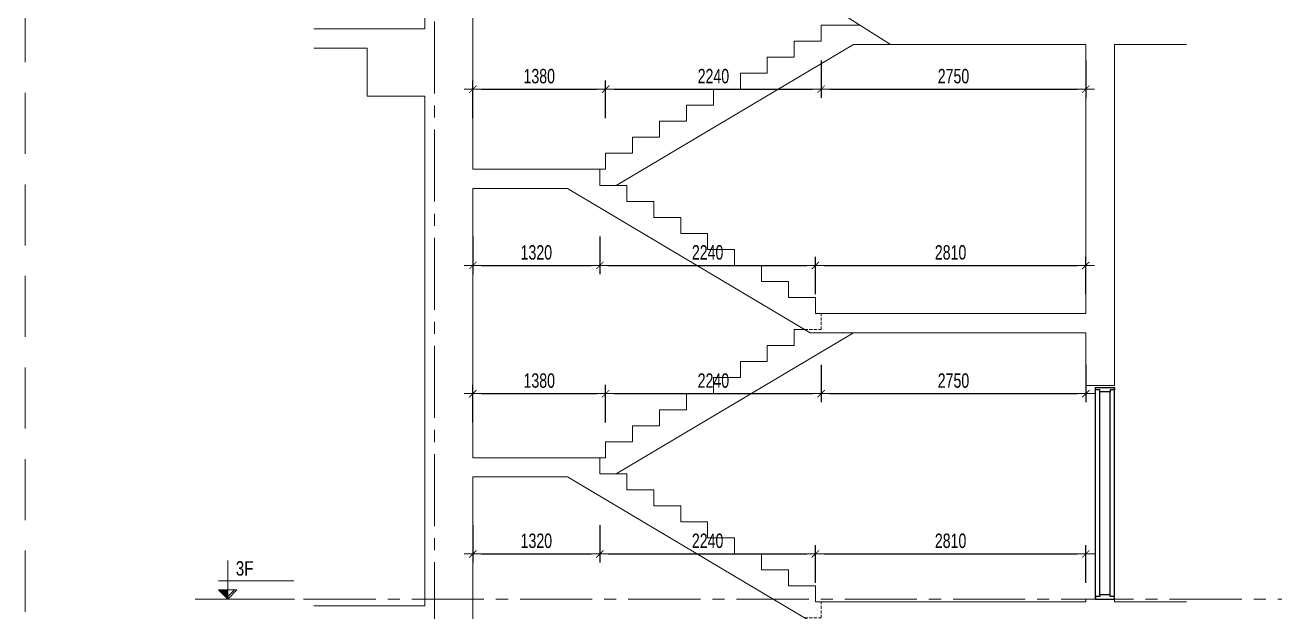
# Model space of a CAD drawing. Header units: millimetres. Extents: x -179076 to 254975, y -18667 to 296191.
# Drawn here: x 188200 to 201261, y 280314 to 286418 of the extents above; entities that cross this region are included whole.
import ezdxf

# ---------------------------------------------------------------- set-up
doc = ezdxf.new("R2010")
doc.units = ezdxf.units.MM
doc.linetypes.add('CENTER2', pattern=[1.125, 0.75, -0.125, 0.125, -0.125])
doc.linetypes.add('HIDDEN2', pattern=[4.762499999999999, 3.175, -1.5875])
doc.layers.get('Defpoints').update_dxf_attribs({"color": 151, "lineweight": 9})
doc.layers.add('A-DOOR', color=4, linetype='Continuous')
doc.layers.add('DOOR', color=4, linetype='Continuous')
for name, color, linetype, lineweight in [('NDC_S_ANNO', 7, 'Continuous', 20), ('NDC_S_AXIS', 5, 'CENTER2', 13), ('NDC_S_CONTINUOUS', 3, 'Continuous', 20), ('NDC_S_DIM', 1, 'Continuous', 15), ('NDC_S_HIDDEN', 8, 'HIDDEN2', 13), ('NDC_S_SLAB', 2, 'Continuous', 20), ('NDC_S_TEXT SYMBOL', 7, 'Continuous', 20), ('NDC_S_VN TEXT', 7, 'Continuous', 20)]:
    doc.layers.add(name, color=color, linetype=linetype, lineweight=lineweight)
doc.styles.add('NDC_ANNO', font='', dxfattribs={"width": 0.8})
doc.styles.add('NDC_DIM', font='', dxfattribs={"width": 0.75})
doc.styles.get('NDC_ANNO').set_extended_font_data('Dotum')
doc.styles.get('NDC_DIM').set_extended_font_data('Dotum')
doc.dimstyles.new('NDC_dim_60', dxfattribs={"dimscale": 60, "dimtxt": 2.5, "dimasz": 1.5, "dimexe": 1.5, "dimexo": 2.5, "dimgap": 1, "dimtad": 1, "dimdec": 0, "dimzin": 0, "dimdsep": 46, "dimtxsty": 'NDC_DIM', "dimblk": 'DIMMARK', "dimcen": 0.09, "dimdle": 1.2, "dimclrd": 1, "dimclre": 1, "dimclrt": 3, "dimadec": 0, "dimazin": 0, "dimtfac": 1, "dimtdec": 0, "dimtix": 1, "dimtofl": 0, "dimtmove": 0, "dimatfit": 3, "dimfxl": 5, "dimfxlon": 1, "dimtolj": 1, "dimtzin": 0, "dimarcsym": 0})

# ---------------------------------------------------------------- blocks, each defined once
blk = doc.blocks.new('X-SECTION-2$0$X-SEC-DOO2')
at = {"layer": 'A-DOOR'}
for p, q in [((41975.58351206721, 101971.8529757934), (41975.58351206745, 104171.8529757934)), ((42020.58351206721, 102016.8529757934), (42020.58351206745, 104126.8529757934)), ((42130.58351206721, 102016.8529757934), (42130.58351206745, 104126.8529757934)), ((42175.58351206721, 101971.8529757934), (42175.58351206745, 104171.8529757934))]:
    blk.add_line(p, q, dxfattribs=at)
for points in [[(41975.58351206745, 104171.8529757934), (41975.58351206745, 104146.8529757934), (42020.58351206745, 104146.8529757934), (42020.58351206745, 104126.8529757934), (42130.58351206745, 104126.8529757934), (42130.58351206745, 104146.8529757934), (42175.58351206745, 104146.8529757934), (42175.58351206745, 104171.8529757934)], [(41975.58351206721, 101971.8529757934), (41975.58351206721, 101996.8529757934), (42020.58351206721, 101996.8529757934), (42020.58351206721, 102016.8529757934), (42130.58351206721, 102016.8529757934), (42130.58351206721, 101996.8529757934), (42175.58351206721, 101996.8529757934), (42175.58351206721, 101971.8529757934)]]:
    blk.add_lwpolyline(points, close=True, dxfattribs=at)
at = {"layer": 'Defpoints'}
blk.add_line((41975.58351206745, 104191.8529757934), (42175.58351206745, 104191.8529757934), dxfattribs=at)
blk = doc.blocks.new('kata_block_CT')
at = {"layer": 'NDC_S_ANNO'}
blk.add_hatch(color=3, dxfattribs=at).paths.add_polyline_path([(0, 1.596954857557648), (-1.612010908633238, 1.596954857557648), (0, 0)])
at = {"layer": 'NDC_S_ANNO', "ltscale": 50}
h = blk.add_hatch(dxfattribs=at)
h.set_pattern_fill('ANSI31', color=256, scale=1.406250541793835, style=0)
h.set_pattern_definition([(45.00000000000001, (0, 5.456968210637569e-12), (-3.157122508925224, 3.157122508925225), [])])
h.paths.add_polyline_path([(0, 1.596954857557648), (0, 0), (1.612010908924276, 1.596954857557648)])
for p, q in [((-1.592704896858777, 3.140833880479477), (11.46947077315417, 3.140833880479477)), ((11.56125648126181, 5.456968210637569e-12), (-1.63869572513795, 5.456968210637569e-12))]:
    blk.add_line(p, q, dxfattribs=at)
for points in [[(0, 6.69495074864426), (0, 0)], [(0, 0), (-1.612010908924276, 1.596954857557648), (0, 1.596954857557648)], [(0, 0), (1.612010908924276, 1.596954857557648), (0, 1.596954857557648)]]:
    blk.add_lwpolyline(points, dxfattribs=at)
at = {"layer": 'NDC_S_ANNO', "color": 8, "ltscale": 50}
blk.add_lwpolyline([(0, 0), (-1.612010908633238, 1.596954857557648), (0, 1.596954857557648)], dxfattribs=at)
at = {"layer": 'NDC_S_TEXT SYMBOL', "color": 3, "style": 'NDC_ANNO', "width": 0.8}
blk.add_attdef('CT', (1.409564409346785, 4.068271311703938), '', height=2.5, dxfattribs=at)
blk = doc.blocks.new('DIMMARK')
at = {"layer": 'NDC_S_DIM', "color": 1}
blk.add_line((-1.5, 0), (1, 0), dxfattribs=at)
at = {"layer": 'NDC_S_DIM', "color": 2, "const_width": 0.1}
blk.add_lwpolyline([(-0.4242640687119285, -0.4242640687119285), (0.4242640687119285, 0.4242640687119285)], dxfattribs=at)
blk = doc.blocks.new('*D1186')
at = {"layer": 'Defpoints', "color": 0, "transparency": 16777216}
for p in [(192853.2573760771, 281917.5120243175), (194173.257376081, 281917.5120243175), (194173.257376081, 280917.5120243179)]:
    blk.add_point(p, dxfattribs=at)
at = {"layer": 'NDC_S_DIM', "color": 1, "lineweight": -2, "transparency": 16777216}
for p, q in [((192853.2573760771, 281217.5120243179), (192853.2573760771, 280827.5120243179)), ((194173.257376081, 281217.5120243179), (194173.257376081, 280827.5120243179)), ((192943.2573760771, 280917.5120243179), (194083.257376081, 280917.5120243179))]:
    blk.add_line(p, q, dxfattribs=at)
at = {"layer": 'NDC_S_DIM', "color": 1, "lineweight": -2, "transparency": 16777216, "xscale": 90, "yscale": 90, "zscale": 90, "rotation": 180}
blk.add_blockref('DIMMARK', (192853.2573760771, 280917.5120243179), dxfattribs=at)
at = {"layer": 'NDC_S_DIM', "color": 1, "lineweight": -2, "transparency": 16777216, "xscale": 90, "yscale": 90, "zscale": 90}
blk.add_blockref('DIMMARK', (194173.257376081, 280917.5120243179), dxfattribs=at)
at = {"layer": 'NDC_S_DIM', "color": 3, "transparency": 16777216, "insert": (193513.257376079, 281052.6137882256), "char_height": 150, "attachment_point": 5, "style": 'NDC_DIM'}
blk.add_mtext('\\A1;1320', dxfattribs=at)
blk = doc.blocks.new('*D1187')
at = {"layer": 'Defpoints', "color": 0, "transparency": 16777216}
for p in [(194173.257376081, 281917.5120243175), (196413.257376081, 280917.5120243179), (196413.257376081, 280417.512024316)]:
    blk.add_point(p, dxfattribs=at)
at = {"layer": 'NDC_S_DIM', "color": 1, "lineweight": -2, "transparency": 16777216}
for p, q in [((194173.257376081, 281217.5120243179), (194173.257376081, 280827.5120243179)), ((196413.257376081, 280617.5120243179), (196413.257376081, 281007.5120243179)), ((194263.257376081, 280917.5120243179), (196323.257376081, 280917.5120243179))]:
    blk.add_line(p, q, dxfattribs=at)
at = {"layer": 'NDC_S_DIM', "color": 1, "lineweight": -2, "transparency": 16777216, "xscale": 90, "yscale": 90, "zscale": 90, "rotation": 180}
blk.add_blockref('DIMMARK', (194173.257376081, 280917.5120243179), dxfattribs=at)
at = {"layer": 'NDC_S_DIM', "color": 1, "lineweight": -2, "transparency": 16777216, "xscale": 90, "yscale": 90, "zscale": 90}
blk.add_blockref('DIMMARK', (196413.257376081, 280917.5120243179), dxfattribs=at)
at = {"layer": 'NDC_S_DIM', "color": 3, "transparency": 16777216, "insert": (195293.257376081, 281052.6137882256), "char_height": 150, "attachment_point": 5, "style": 'NDC_DIM'}
blk.add_mtext('\\A1;2240', dxfattribs=at)
blk = doc.blocks.new('*D1188')
at = {"layer": 'Defpoints', "color": 0, "transparency": 16777216}
for p in [(199223.2573760766, 280917.5120243179), (196413.257376081, 280417.512024316), (199223.2573760766, 280417.5120243159)]:
    blk.add_point(p, dxfattribs=at)
at = {"layer": 'NDC_S_DIM', "color": 1, "lineweight": -2, "transparency": 16777216}
for p, q in [((196413.257376081, 280617.5120243179), (196413.257376081, 281007.5120243179)), ((199223.2573760766, 280617.5120243179), (199223.2573760766, 281007.5120243179)), ((196503.257376081, 280917.5120243179), (199133.2573760766, 280917.5120243179))]:
    blk.add_line(p, q, dxfattribs=at)
at = {"layer": 'NDC_S_DIM', "color": 1, "lineweight": -2, "transparency": 16777216, "xscale": 90, "yscale": 90, "zscale": 90, "rotation": 180}
blk.add_blockref('DIMMARK', (196413.257376081, 280917.5120243179), dxfattribs=at)
at = {"layer": 'NDC_S_DIM', "color": 1, "lineweight": -2, "transparency": 16777216, "xscale": 90, "yscale": 90, "zscale": 90}
blk.add_blockref('DIMMARK', (199223.2573760766, 280917.5120243179), dxfattribs=at)
at = {"layer": 'NDC_S_DIM', "color": 3, "transparency": 16777216, "insert": (197818.2573760788, 281052.6137882256), "char_height": 150, "attachment_point": 5, "style": 'NDC_DIM'}
blk.add_mtext('\\A1;2810', dxfattribs=at)
blk = doc.blocks.new('*D1189')
at = {"layer": 'Defpoints', "color": 0, "transparency": 16777216}
for p in [(194233.257376081, 282584.1786909839), (192853.2573760772, 281917.5120243175), (194233.257376081, 281917.5120243175)]:
    blk.add_point(p, dxfattribs=at)
at = {"layer": 'NDC_S_DIM', "color": 1, "lineweight": -2, "transparency": 16777216}
for p, q in [((192853.2573760772, 282284.1786909839), (192853.2573760772, 282674.1786909839)), ((194233.257376081, 282284.1786909839), (194233.257376081, 282674.1786909839)), ((192943.2573760772, 282584.1786909839), (194143.257376081, 282584.1786909839))]:
    blk.add_line(p, q, dxfattribs=at)
at = {"layer": 'NDC_S_DIM', "color": 1, "lineweight": -2, "transparency": 16777216, "xscale": 90, "yscale": 90, "zscale": 90, "rotation": 180}
blk.add_blockref('DIMMARK', (192853.2573760772, 282584.1786909839), dxfattribs=at)
at = {"layer": 'NDC_S_DIM', "color": 1, "lineweight": -2, "transparency": 16777216, "xscale": 90, "yscale": 90, "zscale": 90}
blk.add_blockref('DIMMARK', (194233.257376081, 282584.1786909839), dxfattribs=at)
at = {"layer": 'NDC_S_DIM', "color": 3, "transparency": 16777216, "insert": (193543.2573760791, 282719.2804548917), "char_height": 150, "attachment_point": 5, "style": 'NDC_DIM'}
blk.add_mtext('\\A1;1380', dxfattribs=at)
blk = doc.blocks.new('*D1190')
at = {"layer": 'Defpoints', "color": 0, "transparency": 16777216}
for p in [(196473.257376081, 283250.8453576503), (196473.257376081, 282584.1786909839), (194233.257376081, 281917.5120243175)]:
    blk.add_point(p, dxfattribs=at)
at = {"layer": 'NDC_S_DIM', "color": 1, "lineweight": -2, "transparency": 16777216}
for p, q in [((196473.257376081, 282884.1786909839), (196473.257376081, 282494.1786909839)), ((194233.257376081, 282284.1786909839), (194233.257376081, 282674.1786909839)), ((194323.257376081, 282584.1786909839), (196383.257376081, 282584.1786909839))]:
    blk.add_line(p, q, dxfattribs=at)
at = {"layer": 'NDC_S_DIM', "color": 1, "lineweight": -2, "transparency": 16777216, "xscale": 90, "yscale": 90, "zscale": 90, "rotation": 180}
blk.add_blockref('DIMMARK', (194233.257376081, 282584.1786909839), dxfattribs=at)
at = {"layer": 'NDC_S_DIM', "color": 1, "lineweight": -2, "transparency": 16777216, "xscale": 90, "yscale": 90, "zscale": 90}
blk.add_blockref('DIMMARK', (196473.257376081, 282584.1786909839), dxfattribs=at)
at = {"layer": 'NDC_S_DIM', "color": 3, "transparency": 16777216, "insert": (195353.257376081, 282719.2804548917), "char_height": 150, "attachment_point": 5, "style": 'NDC_DIM'}
blk.add_mtext('\\A1;2240', dxfattribs=at)
blk = doc.blocks.new('*D1191')
at = {"layer": 'Defpoints', "color": 0, "transparency": 16777216}
for p in [(196473.257376081, 283250.8453576503), (199223.2573760765, 283217.512024315), (199223.2573760765, 282584.1786909839)]:
    blk.add_point(p, dxfattribs=at)
at = {"layer": 'NDC_S_DIM', "color": 1, "lineweight": -2, "transparency": 16777216}
for p, q in [((196473.257376081, 282884.1786909839), (196473.257376081, 282494.1786909839)), ((199223.2573760765, 282884.1786909839), (199223.2573760765, 282494.1786909839)), ((196563.257376081, 282584.1786909839), (199133.2573760765, 282584.1786909839))]:
    blk.add_line(p, q, dxfattribs=at)
at = {"layer": 'NDC_S_DIM', "color": 1, "lineweight": -2, "transparency": 16777216, "xscale": 90, "yscale": 90, "zscale": 90, "rotation": 180}
blk.add_blockref('DIMMARK', (196473.257376081, 282584.1786909839), dxfattribs=at)
at = {"layer": 'NDC_S_DIM', "color": 1, "lineweight": -2, "transparency": 16777216, "xscale": 90, "yscale": 90, "zscale": 90}
blk.add_blockref('DIMMARK', (199223.2573760765, 282584.1786909839), dxfattribs=at)
at = {"layer": 'NDC_S_DIM', "color": 3, "transparency": 16777216, "insert": (197848.2573760787, 282719.2804548917), "char_height": 150, "attachment_point": 5, "style": 'NDC_DIM'}
blk.add_mtext('\\A1;2750', dxfattribs=at)
blk = doc.blocks.new('*D1192')
at = {"layer": 'Defpoints', "color": 0, "transparency": 16777216}
for p in [(192853.2573760771, 284917.5120243164), (194173.2573760809, 284917.5120243164), (194173.2573760809, 283917.5120243167)]:
    blk.add_point(p, dxfattribs=at)
at = {"layer": 'NDC_S_DIM', "color": 1, "lineweight": -2, "transparency": 16777216}
for p, q in [((192853.2573760771, 284217.5120243167), (192853.2573760771, 283827.5120243167)), ((194173.2573760809, 284217.5120243167), (194173.2573760809, 283827.5120243167)), ((192943.2573760771, 283917.5120243167), (194083.2573760809, 283917.5120243167))]:
    blk.add_line(p, q, dxfattribs=at)
at = {"layer": 'NDC_S_DIM', "color": 1, "lineweight": -2, "transparency": 16777216, "xscale": 90, "yscale": 90, "zscale": 90, "rotation": 180}
blk.add_blockref('DIMMARK', (192853.2573760771, 283917.5120243167), dxfattribs=at)
at = {"layer": 'NDC_S_DIM', "color": 1, "lineweight": -2, "transparency": 16777216, "xscale": 90, "yscale": 90, "zscale": 90}
blk.add_blockref('DIMMARK', (194173.2573760809, 283917.5120243167), dxfattribs=at)
at = {"layer": 'NDC_S_DIM', "color": 3, "transparency": 16777216, "insert": (193513.257376079, 284052.6137882245), "char_height": 150, "attachment_point": 5, "style": 'NDC_DIM'}
blk.add_mtext('\\A1;1320', dxfattribs=at)
blk = doc.blocks.new('*D1193')
at = {"layer": 'Defpoints', "color": 0, "transparency": 16777216}
for p in [(194173.2573760809, 284917.5120243164), (196413.257376081, 283917.5120243167), (196413.257376081, 283417.5120243148)]:
    blk.add_point(p, dxfattribs=at)
at = {"layer": 'NDC_S_DIM', "color": 1, "lineweight": -2, "transparency": 16777216}
for p, q in [((194173.2573760809, 284217.5120243167), (194173.2573760809, 283827.5120243167)), ((196413.257376081, 283617.5120243167), (196413.257376081, 284007.5120243167)), ((194263.2573760809, 283917.5120243167), (196323.257376081, 283917.5120243167))]:
    blk.add_line(p, q, dxfattribs=at)
at = {"layer": 'NDC_S_DIM', "color": 1, "lineweight": -2, "transparency": 16777216, "xscale": 90, "yscale": 90, "zscale": 90, "rotation": 180}
blk.add_blockref('DIMMARK', (194173.2573760809, 283917.5120243167), dxfattribs=at)
at = {"layer": 'NDC_S_DIM', "color": 1, "lineweight": -2, "transparency": 16777216, "xscale": 90, "yscale": 90, "zscale": 90}
blk.add_blockref('DIMMARK', (196413.257376081, 283917.5120243167), dxfattribs=at)
at = {"layer": 'NDC_S_DIM', "color": 3, "transparency": 16777216, "insert": (195293.2573760809, 284052.6137882245), "char_height": 150, "attachment_point": 5, "style": 'NDC_DIM'}
blk.add_mtext('\\A1;2240', dxfattribs=at)
blk = doc.blocks.new('*D1194')
at = {"layer": 'Defpoints', "color": 0, "transparency": 16777216}
for p in [(199223.2573760766, 283917.5120243167), (196413.257376081, 283417.5120243148), (199223.2573760766, 283417.5120243147)]:
    blk.add_point(p, dxfattribs=at)
at = {"layer": 'NDC_S_DIM', "color": 1, "lineweight": -2, "transparency": 16777216}
for p, q in [((196413.257376081, 283617.5120243167), (196413.257376081, 284007.5120243167)), ((199223.2573760766, 283617.5120243167), (199223.2573760766, 284007.5120243167)), ((196503.257376081, 283917.5120243167), (199133.2573760766, 283917.5120243167))]:
    blk.add_line(p, q, dxfattribs=at)
at = {"layer": 'NDC_S_DIM', "color": 1, "lineweight": -2, "transparency": 16777216, "xscale": 90, "yscale": 90, "zscale": 90, "rotation": 180}
blk.add_blockref('DIMMARK', (196413.257376081, 283917.5120243167), dxfattribs=at)
at = {"layer": 'NDC_S_DIM', "color": 1, "lineweight": -2, "transparency": 16777216, "xscale": 90, "yscale": 90, "zscale": 90}
blk.add_blockref('DIMMARK', (199223.2573760766, 283917.5120243167), dxfattribs=at)
at = {"layer": 'NDC_S_DIM', "color": 3, "transparency": 16777216, "insert": (197818.2573760788, 284052.6137882245), "char_height": 150, "attachment_point": 5, "style": 'NDC_DIM'}
blk.add_mtext('\\A1;2810', dxfattribs=at)
blk = doc.blocks.new('*D1195')
at = {"layer": 'Defpoints', "color": 0, "transparency": 16777216}
for p in [(194233.257376081, 285750.8453576493), (192853.2573760771, 284917.5120243164), (194233.257376081, 284917.5120243164)]:
    blk.add_point(p, dxfattribs=at)
at = {"layer": 'NDC_S_DIM', "color": 1, "lineweight": -2, "transparency": 16777216}
for p, q in [((192853.2573760771, 285450.8453576493), (192853.2573760771, 285840.8453576493)), ((194233.257376081, 285450.8453576493), (194233.257376081, 285840.8453576493)), ((192943.2573760771, 285750.8453576493), (194143.257376081, 285750.8453576493))]:
    blk.add_line(p, q, dxfattribs=at)
at = {"layer": 'NDC_S_DIM', "color": 1, "lineweight": -2, "transparency": 16777216, "xscale": 90, "yscale": 90, "zscale": 90, "rotation": 180}
blk.add_blockref('DIMMARK', (192853.2573760771, 285750.8453576493), dxfattribs=at)
at = {"layer": 'NDC_S_DIM', "color": 1, "lineweight": -2, "transparency": 16777216, "xscale": 90, "yscale": 90, "zscale": 90}
blk.add_blockref('DIMMARK', (194233.257376081, 285750.8453576493), dxfattribs=at)
at = {"layer": 'NDC_S_DIM', "color": 3, "transparency": 16777216, "insert": (193543.257376079, 285885.947121557), "char_height": 150, "attachment_point": 5, "style": 'NDC_DIM'}
blk.add_mtext('\\A1;1380', dxfattribs=at)
blk = doc.blocks.new('*D1196')
at = {"layer": 'Defpoints', "color": 0, "transparency": 16777216}
for p in [(196473.257376081, 286417.5120243158), (196473.257376081, 285750.8453576493), (194233.257376081, 284917.5120243164)]:
    blk.add_point(p, dxfattribs=at)
at = {"layer": 'NDC_S_DIM', "color": 1, "lineweight": -2, "transparency": 16777216}
for p, q in [((196473.257376081, 286050.8453576493), (196473.257376081, 285660.8453576493)), ((194233.257376081, 285450.8453576493), (194233.257376081, 285840.8453576493)), ((194323.257376081, 285750.8453576493), (196383.257376081, 285750.8453576493))]:
    blk.add_line(p, q, dxfattribs=at)
at = {"layer": 'NDC_S_DIM', "color": 1, "lineweight": -2, "transparency": 16777216, "xscale": 90, "yscale": 90, "zscale": 90, "rotation": 180}
blk.add_blockref('DIMMARK', (194233.257376081, 285750.8453576493), dxfattribs=at)
at = {"layer": 'NDC_S_DIM', "color": 1, "lineweight": -2, "transparency": 16777216, "xscale": 90, "yscale": 90, "zscale": 90}
blk.add_blockref('DIMMARK', (196473.257376081, 285750.8453576493), dxfattribs=at)
at = {"layer": 'NDC_S_DIM', "color": 3, "transparency": 16777216, "insert": (195353.257376081, 285885.947121557), "char_height": 150, "attachment_point": 5, "style": 'NDC_DIM'}
blk.add_mtext('\\A1;2240', dxfattribs=at)
blk = doc.blocks.new('*D1197')
at = {"layer": 'Defpoints', "color": 0, "transparency": 16777216}
for p in [(196473.257376081, 286417.5120243158), (199223.2603021218, 286217.5120243137), (199223.2603021218, 285750.8453576493)]:
    blk.add_point(p, dxfattribs=at)
at = {"layer": 'NDC_S_DIM', "color": 1, "lineweight": -2, "transparency": 16777216}
for p, q in [((196473.257376081, 286050.8453576493), (196473.257376081, 285660.8453576493)), ((199223.2603021218, 286050.8453576493), (199223.2603021218, 285660.8453576493)), ((196563.257376081, 285750.8453576493), (199133.2603021218, 285750.8453576493))]:
    blk.add_line(p, q, dxfattribs=at)
at = {"layer": 'NDC_S_DIM', "color": 1, "lineweight": -2, "transparency": 16777216, "xscale": 90, "yscale": 90, "zscale": 90, "rotation": 180}
blk.add_blockref('DIMMARK', (196473.257376081, 285750.8453576493), dxfattribs=at)
at = {"layer": 'NDC_S_DIM', "color": 1, "lineweight": -2, "transparency": 16777216, "xscale": 90, "yscale": 90, "zscale": 90}
blk.add_blockref('DIMMARK', (199223.2603021218, 285750.8453576493), dxfattribs=at)
at = {"layer": 'NDC_S_DIM', "color": 3, "transparency": 16777216, "insert": (197848.2588391014, 285885.947121557), "char_height": 150, "attachment_point": 5, "style": 'NDC_DIM'}
blk.add_mtext('\\A1;2750', dxfattribs=at)

msp = doc.modelspace()

# ---------------------------------------------------------------- linework, layer by layer
at = {"layer": 'NDC_S_AXIS', "ltscale": 1000}
for p, q in [((192453.2573760768, 295456.2271200131), (192453.2573760772, 263186.2884975654)), ((189968.6308091068, 280447.5120243161), (201261.080337, 280447.5120243161))]:
    msp.add_line(p, q, dxfattribs=at)
at = {"layer": 'NDC_S_CONTINUOUS'}
for p, q in [((196808.2765571928, 286217.5120243137), (194344.2765571963, 284750.8453576496)), ((196808.2765571928, 286217.5120243137), (197195.3205690979, 286217.5120243137)), ((196808.2765571927, 283217.5120243148), (194344.2765571963, 281750.8453576509))]:
    msp.add_line(p, q, dxfattribs=at)
for points in [[(196879.0852749779, 286417.5120243158), (196473.257376081, 286417.5120243158), (196473.257376081, 286250.8453576491), (196193.257376081, 286250.8453576491), (196193.257376081, 286084.1786909825), (195913.257376081, 286084.1786909825), (195913.257376081, 285917.5120243159), (195633.257376081, 285917.5120243159), (195633.257376081, 285750.8453576493), (195353.257376081, 285750.8453576493), (195353.257376081, 285584.1786909826), (195073.257376081, 285584.1786909826), (195073.257376081, 285417.5120243161), (194793.257376081, 285417.5120243161), (194793.257376081, 285250.8453576495), (194513.257376081, 285250.8453576495), (194513.257376081, 285084.1786909829), (194233.257376081, 285084.1786909829), (194233.257376081, 284917.5120243164), (194173.257376081, 284917.5120243164)], [(196302.2381949623, 283250.8453576503), (196193.257376081, 283250.8453576503), (196193.257376081, 283084.1786909837), (195913.257376081, 283084.1786909837), (195913.257376081, 282917.5120243171), (195633.257376081, 282917.5120243171), (195633.257376081, 282750.8453576505), (195353.257376081, 282750.8453576505), (195353.257376081, 282584.1786909839), (195073.257376081, 282584.1786909839), (195073.257376081, 282417.5120243173), (194793.257376081, 282417.5120243173), (194793.257376081, 282250.8453576507), (194513.257376081, 282250.8453576507), (194513.257376081, 282084.178690984), (194233.257376081, 282084.178690984), (194233.257376081, 281917.5120243175), (194173.257376081, 281917.5120243175)]]:
    msp.add_lwpolyline(points, dxfattribs=at)
at = {"layer": 'NDC_S_HIDDEN', "ltscale": 200}
msp.add_line((188200.3663426586, 296191.2330351886), (188200.3663426586, 262591.2330352269), dxfattribs=at)
at = {"layer": 'NDC_S_HIDDEN', "ltscale": 10}
for points in [[(196302.2381949663, 283250.8453576503), (196473.257376081, 283250.8453576503), (196473.257376081, 283417.5120243171)], [(196302.2381949663, 280250.8453576491), (196473.257376081, 280250.8453576491), (196473.257376081, 280417.5120243159)]]:
    msp.add_lwpolyline(points, dxfattribs=at)
at = {"layer": 'NDC_S_SLAB'}
for p, q in [((192853.2573760772, 288342.5120243219), (192853.2573760772, 284917.5120243164)), ((197195.3205690979, 286217.5120243137), (193835.3205690949, 288342.5120243217)), ((191201.3525750182, 286377.5120243136), (192353.2573760771, 286377.5120243136)), ((191753.2573760927, 286177.5120243136), (191753.2573760927, 285677.5120243136)), ((199223.2603021218, 286217.5120243137), (197195.3205690979, 286217.5120243137)), ((199223.2573760765, 286217.5120243137), (199223.2573760765, 283417.5120243146)), ((200270.4079088273, 286217.5120243159), (199523.2573760134, 286217.5120243159)), ((199523.2573760134, 282667.5120234482), (199523.2573760134, 286217.5120243159)), ((192353.2573760771, 285677.5120243136), (191753.2573760927, 285677.5120243136)), ((192353.2573760771, 285677.5120243136), (192353.2573760771, 280377.5120243136)), ((192853.2573760771, 284917.5120243164), (194173.257376081, 284917.5120243164)), ((194173.257376081, 284917.5120243164), (194173.257376081, 284750.8453576496)), ((194173.257376081, 284750.8453576496), (194453.257376081, 284750.8453576496)), ((194453.257376081, 284750.8453576496), (194453.257376081, 284584.1786909831)), ((193838.2381949661, 284717.5120243164), (192853.2573760771, 284717.5120243164)), ((192853.2573760772, 284717.5120243164), (192853.2573760772, 281917.5120243175)), ((196358.2381949658, 283217.5120243148), (193838.2381949661, 284717.5120243164)), ((194453.257376081, 284584.1786909831), (194733.257376081, 284584.1786909831)), ((194733.257376081, 284584.1786909831), (194733.257376081, 284417.5120243165)), ((194733.257376081, 284417.5120243165), (195013.257376081, 284417.5120243165)), ((195013.257376081, 284417.5120243165), (195013.257376081, 284250.8453576498)), ((195013.257376081, 284250.8453576498), (195293.257376081, 284250.8453576498)), ((195293.257376081, 284250.8453576498), (195293.257376081, 284084.1786909833)), ((195293.257376081, 284084.1786909833), (195573.257376081, 284084.1786909833)), ((195573.257376081, 284084.1786909833), (195573.257376081, 283917.5120243167)), ((195573.257376081, 283917.5120243167), (195853.257376081, 283917.5120243167)), ((195853.257376081, 283917.5120243167), (195853.257376081, 283750.8453576501)), ((195853.257376081, 283750.8453576501), (196133.257376081, 283750.8453576501)), ((196133.257376081, 283750.8453576501), (196133.257376081, 283584.1786909834)), ((196133.257376081, 283584.1786909834), (196413.257376081, 283584.1786909834)), ((196413.257376081, 283584.1786909834), (196413.257376081, 283417.5120243148)), ((196413.257376081, 283417.5120243148), (199223.2573760766, 283417.5120243147)), ((199223.2573760765, 283217.512024315), (196358.2381949658, 283217.5120243148)), ((199223.2573760765, 283217.5120243151), (199223.2573760765, 282667.5120234482)), ((199223.257376077, 282667.5120234482), (199523.2573760845, 282667.5120234482)), ((192853.2573760771, 281917.5120243175), (194173.257376081, 281917.5120243175)), ((194173.257376081, 281917.5120243175), (194173.257376081, 281750.8453576509)), ((194173.257376081, 281750.8453576509), (194453.257376081, 281750.8453576509)), ((194453.257376081, 281750.8453576509), (194453.257376081, 281584.1786909843)), ((193838.2381949661, 281717.5120243175), (192853.2573760771, 281717.5120243175)), ((192853.2573760772, 281717.5120243176), (192853.2573760772, 278917.5120243166)), ((196358.2381949658, 280217.512024316), (193838.2381949661, 281717.5120243175)), ((194453.257376081, 281584.1786909843), (194733.257376081, 281584.1786909843)), ((194733.257376081, 281584.1786909843), (194733.257376081, 281417.5120243176)), ((194733.257376081, 281417.5120243176), (195013.257376081, 281417.5120243176)), ((195013.257376081, 281417.5120243176), (195013.257376081, 281250.845357651)), ((195013.257376081, 281250.845357651), (195293.257376081, 281250.845357651)), ((195293.257376081, 281250.845357651), (195293.257376081, 281084.1786909845)), ((195293.257376081, 281084.1786909845), (195573.257376081, 281084.1786909845)), ((195573.257376081, 281084.1786909845), (195573.257376081, 280917.5120243179)), ((195573.257376081, 280917.5120243179), (195853.257376081, 280917.5120243179)), ((195853.257376081, 280917.5120243179), (195853.257376081, 280750.8453576512)), ((195853.257376081, 280750.8453576512), (196133.257376081, 280750.8453576512)), ((196133.257376081, 280750.8453576512), (196133.257376081, 280584.1786909847)), ((196133.257376081, 280584.1786909847), (196413.257376081, 280584.1786909847)), ((196413.257376081, 280584.1786909847), (196413.257376081, 280417.512024316)), ((196413.257376081, 280417.512024316), (199223.2573760766, 280417.5120243159)), ((199223.2573760765, 280447.5120243157), (199223.2573760766, 280417.5120243159)), ((199223.2573760769, 280447.5120243157), (199523.2573760845, 280447.5120243158)), ((199523.2573760134, 280417.5120243158), (199523.2573760134, 280447.5120243159)), ((200270.4079088273, 280417.5120243158), (199523.2573760134, 280417.5120243158)), ((192353.2573760771, 280377.5120243136), (191201.3525750182, 280377.5120243136))]:
    msp.add_line(p, q, dxfattribs=at)
for points in [[(191201.3525750182, 294627.5120243353), (192353.2573760771, 294627.5120243353), (192353.2573760771, 286377.5120243136)], [(191201.3525750182, 286177.5120243136), (191753.2573760927, 286177.5120243136)]]:
    msp.add_lwpolyline(points, dxfattribs=at)

# ---------------------------------------------------------------- block references
at = {"layer": 'DOOR', "xscale": -1}
msp.add_blockref('X-SECTION-2$0$X-SEC-DOO2', (241498.8408881517, 178475.6590476548), dxfattribs=at)
at = {"layer": 'NDC_S_VN TEXT', "xscale": 60, "yscale": 60, "zscale": 60}
msp.add_blockref('kata_block_CT', (190305.3123000731, 280447.5120251852), dxfattribs=at).add_auto_attribs({'CT': '3F'})

# ---------------------------------------------------------------- dimensions: what is measured, and where the dimension line sits
at = {"layer": 'NDC_S_DIM'}
for base, p1, p2, picture, middle in [((196473.257376081, 285750.8453576493), (194233.257376081, 284917.5120243164), (196473.257376081, 286417.5120243158), '*D1196', (195353.257376081, 285885.947121557)), ((199223.2603021218, 285750.8453576493), (196473.257376081, 286417.5120243158), (199223.2603021218, 286217.5120243137), '*D1197', (197848.2588391014, 285885.947121557)), ((196413.257376081, 283917.5120243167), (194173.2573760809, 284917.5120243164), (196413.257376081, 283417.5120243148), '*D1193', (195293.2573760809, 284052.6137882245)), ((199223.2573760766, 283917.5120243167), (196413.257376081, 283417.5120243148), (199223.2573760766, 283417.5120243147), '*D1194', (197818.2573760788, 284052.6137882245)), ((196473.257376081, 282584.1786909839), (194233.257376081, 281917.5120243175), (196473.257376081, 283250.8453576503), '*D1190', (195353.257376081, 282719.2804548917)), ((199223.2573760765, 282584.1786909839), (196473.257376081, 283250.8453576503), (199223.2573760765, 283217.512024315), '*D1191', (197848.2573760787, 282719.2804548917)), ((196413.257376081, 280917.5120243179), (194173.257376081, 281917.5120243175), (196413.257376081, 280417.512024316), '*D1187', (195293.257376081, 281052.6137882256)), ((199223.2573760766, 280917.5120243179), (196413.257376081, 280417.512024316), (199223.2573760766, 280417.5120243159), '*D1188', (197818.2573760788, 281052.6137882256))]:
    dim = msp.add_linear_dim(base=base, p1=p1, p2=p2, dimstyle='NDC_dim_60', override={"dimtmove": 1}, dxfattribs=at)
    dim.commit()
    dim.dimension.update_dxf_attribs({"geometry": picture, "text_midpoint": middle})
for base, p1, p2, picture, middle in [((194233.257376081, 285750.8453576493), (192853.2573760771, 284917.5120243164), (194233.257376081, 284917.5120243164), '*D1195', (193543.257376079, 285885.947121557)), ((194173.2573760809, 283917.5120243167), (192853.2573760771, 284917.5120243164), (194173.2573760809, 284917.5120243164), '*D1192', (193513.257376079, 284052.6137882245)), ((194233.257376081, 282584.1786909839), (192853.2573760772, 281917.5120243175), (194233.257376081, 281917.5120243175), '*D1189', (193543.2573760791, 282719.2804548917)), ((194173.257376081, 280917.5120243179), (192853.2573760771, 281917.5120243175), (194173.257376081, 281917.5120243175), '*D1186', (193513.257376079, 281052.6137882256))]:
    dim = msp.add_linear_dim(base=base, p1=p1, p2=p2, dimstyle='NDC_dim_60', dxfattribs=at)
    dim.commit()
    dim.dimension.update_dxf_attribs({"geometry": picture, "text_midpoint": middle})

doc.saveas('drawing.dxf')
